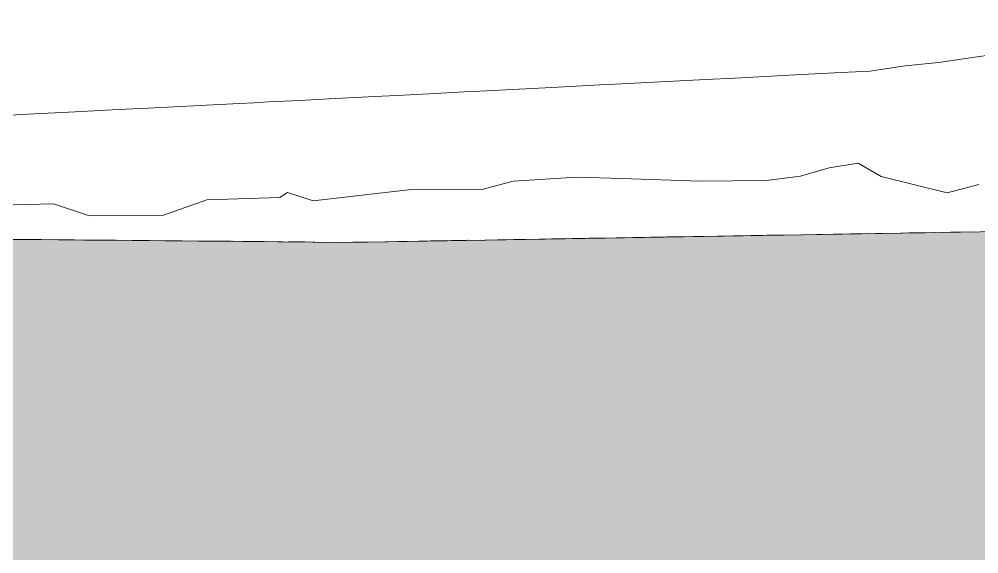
# Model space of a CAD drawing. Header units: metres. Extents: x -490 to 202, y -217 to 332.
# Drawn here: x 79.17 to 84.95, y -15.01 to -11.8 of the extents above; entities that cross this region are included whole.
import ezdxf

# ---------------------------------------------------------------- set-up
doc = ezdxf.new("R2010")
doc.units = ezdxf.units.M
doc.linetypes.add('0-2', pattern=[0.00106, 0.00053, -0.00053])
for name, color, linetype, lineweight in [('A-DETL-GENF', 7, 'Continuous', 9), ('A-DETL-THIN', 7, 'Continuous', 9), ('C-TOPO', 7, '0-2', 9)]:
    doc.layers.add(name, color=color, linetype=linetype, lineweight=lineweight)
doc.layers.add('C-TOPO-MAJR', color=66, linetype='Continuous', lineweight=18, true_color=0x647b04)

msp = doc.modelspace()

# ---------------------------------------------------------------- hatches: boundary and pattern name
at = {"layer": 'A-DETL-GENF', "true_color": 0xd2c9aa}
msp.add_hatch(color=9, dxfattribs=at).paths.add_polyline_path([(-344.8356, -34.6589), (-342.1635, -33.6688), (-340.3945, -33.0499), (-337.6735, -32.2879), (-318.3105, -29.5029), (-298.5345, -26.0369), (-277.9475, -22.8549), (-255.3225, -18.8059), (-236.5504, -15.8278), (-218.6645, -12.8389), (-199.6635, -9.9339), (-182.3395, -6.8679), (-166.6591, -4.3672), (-150.1465, -1.7749), (-130.5825, -0.4439), (-119.6775, 1.2241), (-104.8322, 1.7444), (-96.0495, 2.4351), (-87.2875, 3.2541), (-75.4175, 3.3071), (-64.9035, 4.8241), (-46.5285, 3.6381), (-27.2825, 0.8531), (-7.5995, -3.1119), (11.0145, -8.3699), (32.2623, -13.8644), (43.3485, -16.6979), (64.1245, -17.3449), (80.9985, -17.0249), (98.5515, -17.3349), (118.3615, -17.3859), (116.5605, -12.2759), (98.2815, -12.8529), (81.1545, -13.1389), (63.7605, -12.9869), (43.8855, -11.3389), (30.4067, -7.2161), (12.8145, -3.2039), (-6.6455, 2.0741), (-26.8765, 5.1858), (-46.3235, 8.3191), (-65.2405, 9.8961), (-76.1235, 8.8381), (-87.97, 8.7246), (-96.8025, 8.2071), (-105.2445, 8.1431), (-120.3995, 6.5581), (-131.6255, 4.7371), (-150.7705, 2.6761), (-168.3775, -0.1439), (-182.9415, -2.3179), (-200.6785, -4.9299), (-207.2375, -6.5779), (-219.2815, -8.0779), (-238.3025, -10.7549), (-255.9905, -14.0139), (-279.5605, -17.4334), (-299.7015, -20.5459), (-319.5905, -23.2589), (-339.0205, -25.3359), (-345.5685, -24.3549), (-350.8059, -25.1682), (-346.8452, -31.4644)])

# ---------------------------------------------------------------- linework, layer by layer
at = {"layer": 'A-DETL-THIN'}
for p, q in [((98.2815, -12.8529), (81.1545, -13.1389)), ((81.1545, -13.1389), (63.7605, -12.9869))]:
    msp.add_line(p, q, dxfattribs=at)
at = {"layer": 'C-TOPO', "color": 250, "true_color": 0x2a3024}
for p, q in [((98.2815, -12.8529), (81.1545, -13.1389)), ((81.1545, -13.1389), (63.7605, -12.9869)), ((79.2079, -13.1218), (78.5356, -13.116)), ((82.6055, -13.1146), (82.1548, -13.1221)), ((82.8699, -13.1102), (82.6055, -13.1146)), ((83.7778, -13.095), (82.8699, -13.1102)), ((84.0108, -13.0912), (83.7778, -13.095)), ((84.1802, -13.0883), (84.0108, -13.0912)), ((84.3331, -13.0858), (84.1802, -13.0883)), ((84.8943, -13.0764), (84.3331, -13.0858)), ((79.5696, -13.125), (79.2079, -13.1218)), ((80.2584, -13.131), (79.5696, -13.125)), ((80.7615, -13.1354), (80.2584, -13.131)), ((80.8943, -13.1366), (80.7615, -13.1354)), ((81.1545, -13.1389), (80.8943, -13.1366)), ((82.1548, -13.1221), (81.3793, -13.1351))]:
    msp.add_line(p, q, dxfattribs=at)
at = {"layer": 'C-TOPO', "color": 253, "true_color": 0xaeb2ac}
for p, q in [((82.6055, -13.1146), (82.8699, -13.1102)), ((82.8699, -13.1102), (83.3367, -13.1024)), ((83.7778, -13.095), (84.0108, -13.0912)), ((84.0108, -13.0912), (84.1802, -13.0883)), ((84.1802, -13.0883), (84.3331, -13.0858)), ((84.3331, -13.0858), (84.8943, -13.0764)), ((79.2079, -13.1218), (79.5696, -13.125)), ((79.5696, -13.125), (80.2584, -13.131)), ((80.2584, -13.131), (80.6486, -13.1344)), ((81.3793, -13.1351), (82.1548, -13.1221))]:
    msp.add_line(p, q, dxfattribs=at)
at = {"layer": 'C-TOPO', "color": 250, "true_color": 0x161913}
for p, q in [((82.8699, -13.1102), (82.6055, -13.1146)), ((83.3367, -13.1024), (82.8699, -13.1102)), ((84.0108, -13.0912), (83.7778, -13.095)), ((84.1802, -13.0883), (84.0108, -13.0912)), ((84.3331, -13.0858), (84.1802, -13.0883)), ((84.8943, -13.0764), (84.3331, -13.0858)), ((79.5696, -13.125), (79.2079, -13.1218)), ((80.2584, -13.131), (79.5696, -13.125)), ((80.6486, -13.1344), (80.2584, -13.131)), ((82.1548, -13.1221), (81.3793, -13.1351))]:
    msp.add_line(p, q, dxfattribs=at)
at = {"layer": 'C-TOPO-MAJR', "color": 9, "true_color": 0xcbd3ab}
for p, q in [((83.6744, -12.7665), (83.2715, -12.7714)), ((83.88, -12.7401), (83.6744, -12.7665)), ((84.7636, -12.8406), (84.3664, -12.7428)), ((84.9545, -12.7907), (84.7636, -12.8406)), ((80.0448, -12.9744), (79.598, -12.9802))]:
    msp.add_line(p, q, dxfattribs=at)
at = {"layer": 'C-TOPO-MAJR', "color": 9, "true_color": 0xcbd3ab, "flags": 128}
for points in [[(85.1723, -12.0228), (85.0275, -12.0102), (84.7108, -12.0565)], [(84.7108, -12.0565), (84.5102, -12.0768), (84.299, -12.1077)], [(84.299, -12.1077), (84.1251, -12.1166), (83.8481, -12.1308), (83.4841, -12.1495), (83.3102, -12.1584), (82.7642, -12.1865), (82.6692, -12.1914), (82.4952, -12.2003), (82.3052, -12.2101), (81.9493, -12.2283), (81.8542, -12.2332), (81.6803, -12.2421), (81.4903, -12.2519), (81.3163, -12.2608), (81.0393, -12.2751), (80.8654, -12.284), (80.6753, -12.2938), (80.5884, -12.2982), (80.5014, -12.3027), (80.2244, -12.3169), (79.9119, -12.333), (79.8604, -12.3356), (79.7734, -12.3401), (79.5125, -12.3535), (79.2274, -12.3681), (79.0455, -12.3774)], [(84.3664, -12.7427), (84.2282, -12.6627), (84.0536, -12.6909), (83.88, -12.7401)], [(83.2715, -12.7714), (82.8038, -12.7551), (82.5324, -12.746), (82.1493, -12.7714), (81.9618, -12.8204)], [(81.9618, -12.8204), (81.554, -12.8193), (80.9452, -12.889)], [(80.7453, -12.8697), (80.3042, -12.8835), (80.0448, -12.9744)], [(80.9452, -12.889), (80.7904, -12.8383), (80.7453, -12.8697)], [(79.598, -12.9802), (79.3822, -12.9064), (79.1406, -12.9124), (78.6273, -12.9947)]]:
    msp.add_lwpolyline(points, dxfattribs=at)

doc.saveas('drawing.dxf')
